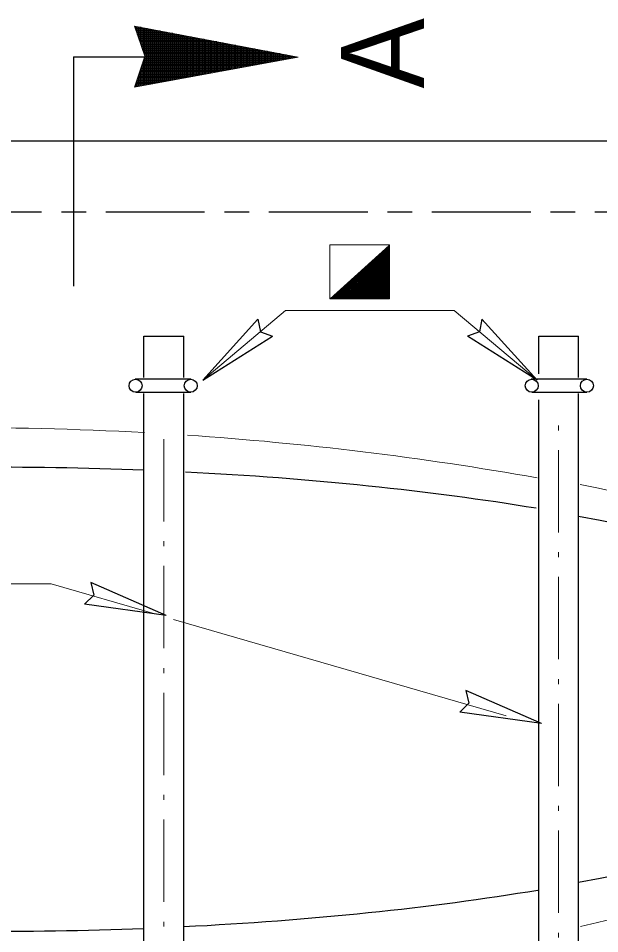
# Model space of a CAD drawing. Extents: x -48 to 619, y -349 to 186.
# Drawn here: x 364.24 to 381.18, y -275.99 to -249.31 of the extents above; entities that cross this region are included whole.
import ezdxf

# ---------------------------------------------------------------- set-up
doc = ezdxf.new("R2010")
doc.units = 0
doc.header["$LTSCALE"] = 0.48
doc.linetypes.add('DOT_DASHED', pattern=[7.7, 5, -1.2, 0.3, -1.2])
doc.linetypes.add('LONG_DASH_SHORT_DASH', pattern=[9.9, 6, -1.2, 1.5, -1.2])
doc.layers.add('1', color=7, linetype='Continuous', lineweight=25)
doc.layers.add('15', color=7, linetype='Continuous', lineweight=13)

msp = doc.modelspace()

# ---------------------------------------------------------------- linework, layer by layer
at = {"layer": '1'}
for p, q in [((365.8504, -250.4358), (365.8504, -257.1134)), ((365.8504, -250.4358), (369.7214, -250.4358)), ((400.7512, -252.8859), (307.7495, -252.8859)), ((373.3289, -257.484), (375.0489, -255.9282)), ((373.5295, -257.4809), (375.04, -255.9694)), ((373.5747, -257.4809), (375.04, -256.0152)), ((373.6206, -257.4809), (375.04, -256.0611)), ((373.6662, -257.4815), (375.04, -256.1065)), ((375.04, -256.2653), (374.8774, -256.1032)), ((375.04, -256.2199), (374.902, -256.0811)), ((375.04, -256.1744), (374.9262, -256.0594)), ((375.04, -256.1286), (374.9497, -256.0382)), ((375.04, -256.0827), (374.9739, -256.0159)), ((375.04, -256.0365), (374.9977, -255.994)), ((375.04, -255.9908), (375.0217, -255.9723)), ((373.4839, -257.48), (374.6951, -256.2686)), ((373.7118, -257.4815), (375.04, -256.1529)), ((373.7572, -257.4815), (375.04, -256.1982)), ((373.8023, -257.4815), (375.04, -256.2434)), ((373.849, -257.4815), (375.04, -256.2899)), ((373.8942, -257.4815), (375.04, -256.3351)), ((373.9396, -257.4817), (375.04, -256.3813)), ((375.04, -256.8598), (374.5657, -256.3861)), ((375.04, -256.8146), (374.5899, -256.3641)), ((375.04, -256.7689), (374.6145, -256.343)), ((375.04, -256.7224), (374.6381, -256.3209)), ((375.04, -256.6772), (374.6627, -256.2988)), ((375.04, -256.6312), (374.6859, -256.2772)), ((375.04, -256.5858), (374.71, -256.2552)), ((375.04, -256.5402), (374.7343, -256.2334)), ((375.04, -256.4941), (374.7578, -256.2119)), ((375.04, -256.4488), (374.7825, -256.1898)), ((375.04, -256.4026), (374.8062, -256.1686)), ((375.04, -256.3565), (374.8306, -256.1467)), ((375.04, -256.3111), (374.8539, -256.1246)), ((373.9854, -257.4817), (375.04, -256.4273)), ((374.0308, -257.4817), (375.04, -256.4723)), ((374.0765, -257.4822), (375.04, -256.5182)), ((374.1226, -257.4822), (375.04, -256.5637)), ((374.168, -257.4826), (375.04, -256.6098)), ((375.04, -257.4094), (374.2786, -256.6476)), ((375.04, -257.3629), (374.3021, -256.6256)), ((375.04, -257.3175), (374.3266, -256.6038)), ((375.04, -257.2717), (374.3511, -256.582)), ((375.04, -257.2257), (374.3748, -256.5603)), ((375.04, -257.1803), (374.3982, -256.5378)), ((375.04, -257.1348), (374.4226, -256.5168)), ((375.04, -257.0892), (374.4459, -256.4951)), ((375.04, -257.0429), (374.4703, -256.4736)), ((375.04, -256.997), (374.4942, -256.4509)), ((375.04, -256.9516), (374.5182, -256.4298)), ((375.04, -256.9056), (374.5422, -256.408)), ((373.4389, -257.48), (374.2005, -256.7183)), ((374.5657, -257.4834), (373.9911, -256.9082)), ((374.6117, -257.484), (374.015, -256.8867)), ((374.658, -257.484), (374.0384, -256.8645)), ((374.7032, -257.484), (374.0625, -256.8429)), ((374.7498, -257.484), (374.0865, -256.8207)), ((374.7958, -257.4847), (374.1107, -256.7995)), ((374.8414, -257.4847), (374.1344, -256.7781)), ((374.8877, -257.4848), (374.1587, -256.756)), ((374.9337, -257.4848), (374.1827, -256.7345)), ((374.9793, -257.4848), (374.2065, -256.7127)), ((374.2134, -257.4826), (375.04, -256.6556)), ((375.0247, -257.4851), (374.2304, -256.6909)), ((375.04, -257.4547), (374.254, -256.6691)), ((374.2587, -257.4828), (375.04, -256.7013)), ((374.3047, -257.4828), (375.04, -256.7472)), ((374.3501, -257.4828), (375.04, -256.7926)), ((374.3955, -257.4834), (375.04, -256.8385)), ((374.4413, -257.4834), (375.04, -256.8841)), ((373.3924, -257.4798), (373.7057, -257.1664)), ((374.0158, -257.4817), (373.7033, -257.1693)), ((374.0611, -257.4822), (373.7267, -257.1475)), ((374.1072, -257.4822), (373.751, -257.1257)), ((374.1532, -257.4826), (373.7748, -257.1039)), ((374.1987, -257.4826), (373.7992, -257.082)), ((374.2451, -257.4826), (373.823, -257.0604)), ((374.2909, -257.4828), (373.8471, -257.0387)), ((374.3373, -257.4828), (373.8706, -257.0171)), ((374.3824, -257.4834), (373.8948, -256.9956)), ((374.428, -257.4834), (373.919, -256.9733)), ((374.4749, -257.4834), (373.9429, -256.9516)), ((374.5206, -257.4834), (373.9669, -256.93)), ((374.4867, -257.4834), (375.04, -256.93)), ((374.5328, -257.4834), (375.04, -256.976)), ((374.5782, -257.484), (375.04, -257.0217)), ((374.6237, -257.484), (375.04, -257.0671)), ((374.6691, -257.484), (375.04, -257.1129)), ((374.7153, -257.484), (375.04, -257.1587)), ((373.4193, -257.48), (373.3912, -257.4523)), ((373.4649, -257.48), (373.4149, -257.4303)), ((373.511, -257.48), (373.4393, -257.409)), ((373.5571, -257.4809), (373.4635, -257.3868)), ((373.6025, -257.4809), (373.4872, -257.3648)), ((373.6487, -257.4815), (373.5114, -257.3435)), ((373.6941, -257.4815), (373.5353, -257.3217)), ((373.7402, -257.4815), (373.5588, -257.2997)), ((373.7864, -257.4815), (373.5827, -257.2779)), ((373.8321, -257.4815), (373.6068, -257.2562)), ((373.8782, -257.4815), (373.6314, -257.2346)), ((373.9242, -257.4815), (373.6556, -257.2127)), ((373.9696, -257.4817), (373.6785, -257.1908)), ((374.7606, -257.484), (375.04, -257.2042)), ((374.8062, -257.4847), (375.04, -257.2502)), ((374.8518, -257.4847), (375.04, -257.2961)), ((374.8972, -257.4848), (375.04, -257.3419)), ((374.9428, -257.4848), (375.04, -257.3877)), ((374.9885, -257.4851), (375.04, -257.4328)), ((373.3737, -257.4798), (373.3673, -257.4737)), ((375.0346, -257.4851), (375.04, -257.4787)), ((369.6128, -259.8586), (371.2215, -258.0755)), ((379.3569, -259.8596), (377.7477, -258.0755)), ((367.8988, -258.5727), (369.0632, -258.5727)), ((367.8988, -259.78), (367.8988, -258.5727)), ((369.0632, -259.78), (369.0632, -258.5727)), ((369.6128, -259.8586), (371.6434, -258.5752)), ((379.3569, -259.8596), (377.3266, -258.5754)), ((379.4057, -258.5727), (380.5696, -258.5727)), ((379.4057, -259.6721), (379.4057, -258.5727)), ((380.5696, -259.78), (380.5696, -258.5727)), ((369.2619, -259.8302), (367.6424, -259.8302)), ((380.8086, -259.8302), (379.1896, -259.8302)), ((367.6595, -260.2047), (369.2653, -260.2047)), ((367.8988, -277.0275), (367.8988, -260.2486)), ((369.0632, -276.8723), (369.0632, -260.2486)), ((379.2057, -260.2047), (380.8122, -260.2047)), ((380.5696, -276.996), (380.5696, -260.2486)), ((379.4057, -276.9032), (379.4057, -260.4287)), ((368.5497, -266.7152), (366.3487, -265.7526)), ((368.5497, -266.7152), (366.1703, -266.3823)), ((379.4848, -269.8652), (377.2839, -268.9025)), ((379.4848, -269.8652), (377.1053, -269.5322))]:
    msp.add_line(p, q, dxfattribs=at)
at = {"layer": '1', "linetype": 'LONG_DASH_SHORT_DASH'}
msp.add_line((309.765, -254.9459), (399.9873, -254.9459), dxfattribs=at)
at = {"layer": '1', "lineweight": 13}
for p, q in [((369.6116, -259.8578), (372.0272, -257.8235)), ((372.0272, -257.8235), (376.9422, -257.8235)), ((379.3582, -259.8578), (376.9422, -257.8235)), ((360.6429, -265.7942), (365.1985, -265.7942)), ((365.1985, -265.7942), (368.2218, -266.6704)), ((368.7632, -266.8273), (378.456, -269.6364))]:
    msp.add_line(p, q, dxfattribs=at)
at = {"layer": '1', "linetype": 'DOT_DASHED', "lineweight": 13}
for p, q in [((368.4804, -282.4555), (368.4804, -261.1698)), ((379.9874, -282.7766), (379.9874, -261.0093))]:
    msp.add_line(p, q, dxfattribs=at)
at = {"layer": '1', "lineweight": 13}
msp.add_lwpolyline([(373.3132, -257.4892), (375.0546, -257.4892), (375.0546, -255.9125), (373.3132, -255.9125)], close=True, dxfattribs=at)
at = {"layer": '1'}
msp.add_lwpolyline([(373.3607, -257.4798), (375.04, -255.9552), (375.04, -257.4851)], close=True, dxfattribs=at)
for points in [[(371.2215, -258.0755), (371.294, -258.4467), (371.6434, -258.5752)], [(377.7477, -258.0755), (377.6756, -258.4469), (377.3266, -258.5754)], [(366.3487, -265.7526), (366.4362, -266.1204), (366.1703, -266.3823)], [(377.2839, -268.9025), (377.3712, -269.2702), (377.1053, -269.5322)]]:
    msp.add_lwpolyline(points, dxfattribs=at)
for centre in [(367.6543, -260.0178), (369.2629, -260.0178), (379.201, -260.0178), (380.8096, -260.0178)]:
    msp.add_circle(centre, 0.1893, dxfattribs=at)
at = {"layer": '1', "lineweight": 13}
for start, end in [(86.86631, 90.45434), (79.98543, 86.11789)]:
    msp.add_arc((362.6688, -357.2418), 96.002, start, end, dxfattribs=at)
at = {"layer": '1'}
for centre, start_param, end_param in [((363.3708, -269.1577), 4.5507012, 4.9182677), ((363.3708, -269.1577), 4.1081166, 4.5066134), ((363.2871, -269.1577), 2.2334581, 4.0497272), ((363.3708, -269.1577), 1.7744785, 2.1770374), ((363.3708, -269.1577), 1.3643851, 1.732401)]:
    msp.add_ellipse(centre, major_axis=(-28.0918, 0), ratio=0.240782, start_param=start_param, end_param=end_param, dxfattribs=at)
at = {"layer": '1', "lineweight": 13}
for centre, major_axis, start_param, end_param in [((364.1389, -269.3187), (28.2233, 0), 0.2665014, 0.9473612), ((364.0891, -269.6262), (28.219, 0.4926), 5.3335976, 6.0251987)]:
    msp.add_ellipse(centre, major_axis=major_axis, ratio=0.280441, start_param=start_param, end_param=end_param, dxfattribs=at)
at = {"layer": '15'}
for p, q in [((367.6226, -249.5367), (367.6336, -249.5367)), ((367.6346, -249.5723), (367.8184, -249.5723)), ((367.6372, -249.5794), (367.6372, -249.5369)), ((367.6466, -249.6072), (368.002, -249.6072)), ((367.6583, -249.6422), (368.1866, -249.6422)), ((367.6707, -249.6772), (368.3698, -249.6772)), ((367.6713, -249.6807), (367.6713, -249.5447)), ((367.6826, -249.7119), (368.5539, -249.7119)), ((367.7069, -249.7812), (367.7069, -249.5512)), ((367.7417, -249.8826), (367.7417, -249.558)), ((367.7765, -249.9832), (367.7765, -249.564)), ((367.8115, -250.0853), (367.8115, -249.57)), ((367.8466, -250.186), (367.8466, -249.5776)), ((367.8818, -250.2868), (367.8818, -249.584)), ((367.9159, -250.3883), (367.9159, -249.5911)), ((367.9513, -251.2526), (367.9513, -249.5971)), ((367.9866, -251.2463), (367.9866, -249.6047)), ((368.0214, -251.2398), (368.0214, -249.6111)), ((368.0563, -251.2338), (368.0563, -249.6172)), ((368.0912, -251.2276), (368.0912, -249.624)), ((368.1263, -251.2212), (368.1263, -249.6301)), ((368.1606, -251.2147), (368.1606, -249.6374)), ((368.1958, -251.2085), (368.1958, -249.644)), ((368.2303, -251.202), (368.2303, -249.6503)), ((368.266, -251.1952), (368.266, -249.6572)), ((368.2999, -251.1891), (368.2999, -249.6638)), ((368.3356, -251.1824), (368.3356, -249.6707)), ((368.3698, -251.1766), (368.3698, -249.6772)), ((368.405, -251.1698), (368.405, -249.684)), ((368.4398, -251.1633), (368.4398, -249.6905)), ((368.4752, -251.1569), (368.4752, -249.6969)), ((368.5104, -251.1503), (368.5104, -249.7034)), ((368.5448, -251.1445), (368.5448, -249.7097)), ((367.6948, -249.7459), (368.7381, -249.7459)), ((367.7069, -249.7812), (368.9228, -249.7812)), ((367.7192, -249.8163), (369.1061, -249.8163)), ((367.7312, -249.8513), (369.2902, -249.8513)), ((367.743, -249.8863), (369.4745, -249.8863)), ((367.7555, -249.9209), (369.6591, -249.9209)), ((367.7672, -249.9562), (369.8432, -249.9562)), ((368.58, -251.1377), (368.58, -249.7169)), ((368.6146, -251.1313), (368.6146, -249.7237)), ((368.6494, -251.1251), (368.6494, -249.7301)), ((368.6844, -251.1188), (368.6844, -249.7363)), ((368.7192, -251.1123), (368.7192, -249.7428)), ((368.755, -251.1063), (368.755, -249.7505)), ((368.7894, -251.0994), (368.7894, -249.7561)), ((368.8247, -251.0926), (368.8247, -249.7624)), ((368.859, -251.0869), (368.859, -249.7697)), ((368.8944, -251.0798), (368.8944, -249.7759)), ((368.929, -251.0737), (368.929, -249.7834)), ((368.964, -251.0672), (368.964, -249.789)), ((368.9998, -251.0609), (368.9998, -249.7965)), ((369.034, -251.0542), (369.034, -249.8028)), ((369.0693, -251.0484), (369.0693, -249.8091)), ((369.1038, -251.0415), (369.1038, -249.8163)), ((369.1388, -251.0354), (369.1388, -249.8222)), ((369.1739, -251.029), (369.1739, -249.8294)), ((369.2084, -251.0228), (369.2084, -249.8359)), ((369.2437, -251.0163), (369.2437, -249.8417)), ((369.2785, -251.0101), (369.2785, -249.8492)), ((369.313, -251.0037), (369.313, -249.856)), ((369.3483, -250.9976), (369.3483, -249.863)), ((369.383, -250.9908), (369.383, -249.8691)), ((369.4178, -250.9838), (369.4178, -249.8766)), ((369.4526, -250.9783), (369.4526, -249.8817)), ((369.4882, -250.9711), (369.4882, -249.889)), ((369.5232, -250.9646), (369.5232, -249.8957)), ((369.5581, -250.959), (369.5581, -249.9017)), ((369.5927, -250.9523), (369.5927, -249.9091)), ((369.6278, -250.9455), (369.6278, -249.9151)), ((369.6625, -250.9394), (369.6625, -249.9226)), ((369.6974, -250.9328), (369.6974, -249.9285)), ((369.7324, -250.9265), (369.7324, -249.9353)), ((369.7677, -250.9202), (369.7677, -249.9418)), ((369.8023, -250.9142), (369.8023, -249.9491)), ((369.8375, -250.9073), (369.8375, -249.9556)), ((369.8723, -250.9011), (369.8723, -249.9617)), ((369.9072, -250.8948), (369.9072, -249.9691)), ((369.9421, -250.8886), (369.9421, -249.9753)), ((369.9773, -250.8815), (369.9773, -249.9816)), ((367.7792, -249.9905), (370.0273, -249.9905)), ((367.7912, -250.0257), (370.2107, -250.0257)), ((367.8036, -250.0612), (370.3947, -250.0612)), ((367.8155, -250.096), (370.5797, -250.096)), ((367.8274, -250.1312), (370.7634, -250.1312)), ((367.8398, -250.1658), (370.9477, -250.1658)), ((367.8519, -250.2007), (371.1318, -250.2007)), ((367.8642, -250.2353), (371.315, -250.2353)), ((370.0119, -250.8754), (370.0119, -249.989)), ((370.0472, -250.869), (370.0472, -249.9951)), ((370.0819, -250.8623), (370.0819, -250.0011)), ((370.1169, -250.8568), (370.1169, -250.0084)), ((370.1517, -250.85), (370.1517, -250.0147)), ((370.1862, -250.843), (370.1862, -250.0217)), ((370.2213, -250.8373), (370.2213, -250.0285)), ((370.2561, -250.831), (370.2561, -250.0353)), ((370.2913, -250.824), (370.2913, -250.0416)), ((370.3261, -250.8177), (370.3261, -250.0478)), ((370.3613, -250.8119), (370.3613, -250.0553)), ((370.3959, -250.8053), (370.3959, -250.0612)), ((370.4311, -250.7988), (370.4311, -250.0678)), ((370.4658, -250.7923), (370.4658, -250.0747)), ((370.5011, -250.7859), (370.5011, -250.0809)), ((370.5366, -250.7798), (370.5366, -250.0878)), ((370.5707, -250.7723), (370.5707, -250.0945)), ((370.6062, -250.7667), (370.6062, -250.1011)), ((370.641, -250.76), (370.641, -250.1074)), ((370.6757, -250.7533), (370.6757, -250.1143)), ((370.7105, -250.7479), (370.7105, -250.1209)), ((370.7456, -250.7417), (370.7456, -250.1278)), ((370.7799, -250.7344), (370.7799, -250.1341)), ((370.8153, -250.7284), (370.8153, -250.1407)), ((370.8504, -250.7223), (370.8504, -250.1479)), ((370.8852, -250.7151), (370.8852, -250.1539)), ((370.9204, -250.7092), (370.9204, -250.1612)), ((370.9549, -250.7029), (370.9549, -250.1672)), ((370.9904, -250.6967), (370.9904, -250.1737)), ((371.0246, -250.6898), (371.0246, -250.1807)), ((371.06, -250.6842), (371.06, -250.1868)), ((371.0952, -250.6775), (371.0952, -250.1941)), ((371.13, -250.6709), (371.13, -250.2007)), ((371.1646, -250.665), (371.1646, -250.2072)), ((371.1994, -250.6581), (371.1994, -250.2139)), ((371.2343, -250.6513), (371.2343, -250.2205)), ((371.269, -250.6452), (371.269, -250.2274)), ((371.3042, -250.6394), (371.3042, -250.2337)), ((371.3392, -250.6329), (371.3392, -250.2399)), ((371.3742, -250.6257), (371.3742, -250.2467)), ((367.8759, -250.2702), (371.4994, -250.2702)), ((367.888, -250.3054), (371.6838, -250.3054)), ((367.8897, -250.5152), (371.9799, -250.5152)), ((367.8999, -250.3403), (371.867, -250.3403)), ((367.9017, -250.48), (372.1707, -250.48)), ((367.9124, -250.3756), (372.0512, -250.3756)), ((367.913, -250.4456), (372.3608, -250.4456)), ((367.9159, -251.2592), (367.9159, -250.4358)), ((367.9244, -250.41), (372.236, -250.41)), ((371.409, -250.6202), (371.409, -250.2532)), ((371.4443, -250.6133), (371.4443, -250.2602)), ((371.4787, -250.6067), (371.4787, -250.2672)), ((371.514, -250.6004), (371.514, -250.2731)), ((371.5486, -250.5944), (371.5486, -250.2799)), ((371.5838, -250.5877), (371.5838, -250.2868)), ((371.6188, -250.5815), (371.6188, -250.2933)), ((371.6538, -250.5747), (371.6538, -250.2999)), ((371.6886, -250.5682), (371.6886, -250.3067)), ((371.7234, -250.5613), (371.7234, -250.3131)), ((371.7582, -250.5558), (371.7582, -250.3197)), ((371.793, -250.5496), (371.793, -250.3264)), ((371.828, -250.5425), (371.828, -250.3329)), ((371.8634, -250.5362), (371.8634, -250.3399)), ((371.8984, -250.5304), (371.8984, -250.3458)), ((371.9334, -250.5235), (371.9334, -250.3533)), ((371.9681, -250.5171), (371.9681, -250.3597)), ((372.003, -250.5114), (372.003, -250.3657)), ((372.0377, -250.5048), (372.0377, -250.3731)), ((372.0726, -250.4982), (372.0726, -250.3794)), ((372.1082, -250.4917), (372.1082, -250.3864)), ((372.1431, -250.4852), (372.1431, -250.3929)), ((372.1772, -250.4787), (372.1772, -250.3991)), ((372.2124, -250.4727), (372.2124, -250.406)), ((372.2474, -250.4665), (372.2474, -250.4128)), ((372.2822, -250.4604), (372.2822, -250.4193)), ((372.3171, -250.4536), (372.3171, -250.4256)), ((372.3522, -250.4472), (372.3522, -250.4321)), ((372.3875, -250.4407), (372.3875, -250.4394)), ((367.8098, -250.7592), (370.6441, -250.7592)), ((367.8115, -251.2787), (367.8115, -250.7532)), ((367.8214, -250.7242), (370.8349, -250.7242)), ((367.8324, -250.6898), (371.0258, -250.6898)), ((367.8445, -250.6548), (371.2167, -250.6548)), ((367.8466, -251.2717), (367.8466, -250.6475)), ((367.8559, -250.6202), (371.4071, -250.6202)), ((367.8672, -250.585), (371.5986, -250.585)), ((367.8778, -250.5498), (371.7895, -250.5498)), ((367.8818, -251.266), (367.8818, -250.5417)), ((367.717, -251.0388), (369.1182, -251.0388)), ((367.7284, -251.0038), (369.3092, -251.0038)), ((367.7398, -250.969), (369.5006, -250.969)), ((367.7417, -251.2912), (367.7417, -250.9646)), ((367.7518, -250.934), (369.691, -250.934)), ((367.7636, -250.8994), (369.8814, -250.8994)), ((367.7747, -250.8646), (370.0725, -250.8646)), ((367.7765, -251.2851), (367.7765, -250.8588)), ((367.7863, -250.8294), (370.263, -250.8294)), ((367.7978, -250.794), (370.4538, -250.794)), ((367.6359, -251.2832), (367.7827, -251.2832)), ((367.6372, -251.3106), (367.6372, -251.2812)), ((367.6475, -251.2487), (367.9751, -251.2487)), ((367.6597, -251.2136), (368.1652, -251.2136)), ((367.6707, -251.1791), (368.3558, -251.1791)), ((367.6713, -251.3038), (367.6713, -251.1757)), ((367.6826, -251.1442), (368.5465, -251.1442)), ((367.6936, -251.1088), (368.7373, -251.1088)), ((367.7054, -251.0737), (368.9279, -251.0737)), ((367.7069, -251.298), (367.7069, -251.0698))]:
    msp.add_line(p, q, dxfattribs=at)
msp.add_lwpolyline([(367.6222, -249.5344), (372.3911, -250.4398), (367.6269, -251.3122), (367.9244, -250.4112)], close=True, dxfattribs=at)

# ---------------------------------------------------------------- texts
at = {"layer": '1', "width": 0.95}
msp.add_text('A', height=2.42, rotation=90, dxfattribs=at).set_placement((376.0631, -251.3543))

doc.saveas('drawing.dxf')
